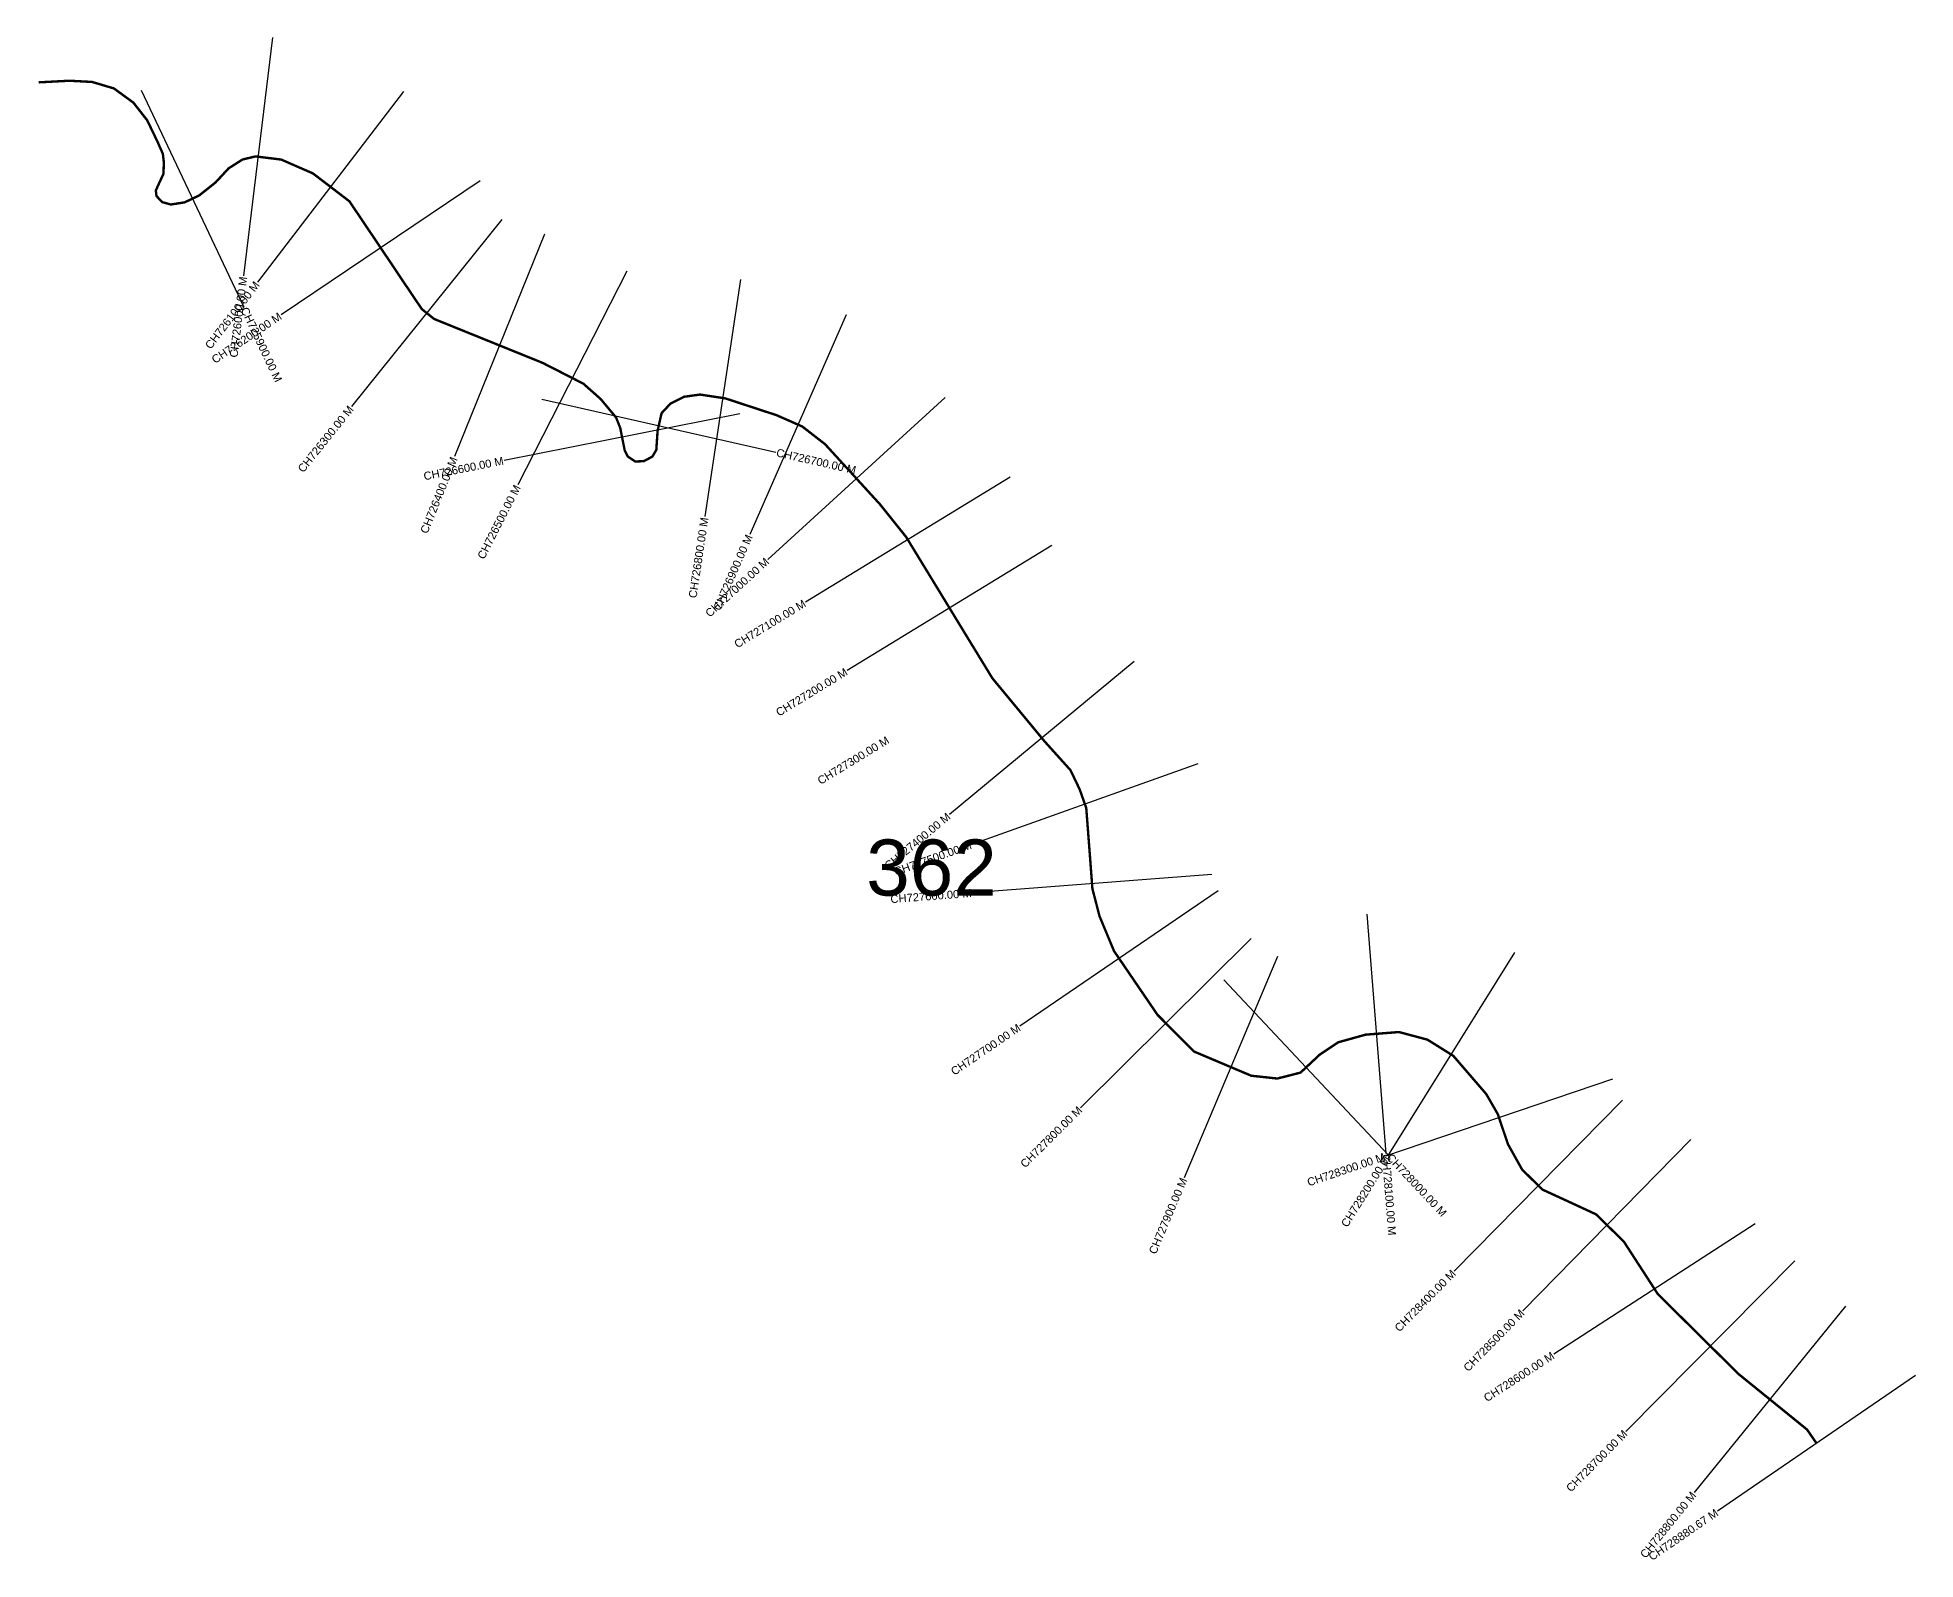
# Model space of a CAD drawing. Header units: feet. Extents: x 355891 to 361265, y 1738813 to 1741261.
# Drawn here: x 355891 to 358238, y 1739086 to 1740988 of the extents above; entities that cross this region are included whole.
import ezdxf
from ezdxf.enums import TextEntityAlignment as Align

# ---------------------------------------------------------------- set-up
doc = ezdxf.new("R2010")
doc.units = ezdxf.units.FT
doc.header["$MEASUREMENT"] = 0
for name, color, linetype in [('CS', 134, 'Continuous'), ('CSMark', 6, 'Continuous'), ('NATURALLY PROTECTED', 3, 'Continuous')]:
    doc.layers.add(name, color=color, linetype=linetype)
doc.styles.get("Standard").update_dxf_attribs({"font": 'arial.ttf'})

msp = doc.modelspace()

# ---------------------------------------------------------------- linework, layer by layer
at = {"layer": 'CS'}
for p, q in [((356184.4, 1740988.3), (356148.1, 1740690.5)), ((356020, 1740922.5), (356148.4, 1740651.4)), ((356347.9, 1740920.9), (356165.6, 1740682.6)), ((356444.1, 1740809), (356195.1, 1740641.8)), ((356470.9, 1740761), (356283.2, 1740527)), ((356524.3, 1740742.6), (356411.8, 1740464.5)), ((356627.4, 1740696.3), (356491, 1740429.1)), ((356769.4, 1740686.1), (356724.6, 1740389.5)), ((356901.5, 1740641.9), (356780.8, 1740367.2)), ((357025, 1740538.4), (356803.4, 1740336)), ((356768.4, 1740518.2), (356474.1, 1740459.8)), ((356520.9, 1740536.5), (356813.5, 1740470.1)), ((357106.5, 1740438.9), (356850.4, 1740282.6)), ((357158.6, 1740353.5), (356902.5, 1740197.3)), ((357261.6, 1740208.3), (357030.5, 1740017.1)), ((357341.2, 1740080.4), (357058.5, 1739979.8)), ((357358.3, 1739942.1), (357059.2, 1739919.2)), ((357366.4, 1739922), (357118.7, 1739752.8)), ((357552.3, 1739892.7), (357575.9, 1739593.7)), ((357407.5, 1739862.2), (357194.5, 1739650.8)), ((357440.7, 1739839.8), (357323.9, 1739563.4)), ((357736.9, 1739844.7), (357578, 1739590.3)), ((357373.7, 1739810.6), (357579.1, 1739591.9)), ((357859.4, 1739686.7), (357575.4, 1739590.2)), ((357872, 1739660.3), (357661.5, 1739446.6)), ((357957.4, 1739611.2), (357747.4, 1739397)), ((358037.7, 1739505.9), (357786, 1739342.7)), ((358087.1, 1739459.6), (357876.1, 1739246.3)), ((358150.5, 1739402.8), (357961.6, 1739169.8)), ((358238, 1739316.3), (357990.6, 1739146.6))]:
    msp.add_line(p, q, dxfattribs=at)
at = {"layer": 'NATURALLY PROTECTED', "const_width": 3, "flags": 128}
msp.add_lwpolyline([(355892.2, 1740932.3), (355930.3, 1740934.3), (355958.8, 1740932.8), (355986.1, 1740924.7), (356010.5, 1740906.9), (356027.7, 1740884.9), (356040.7, 1740857.9), (356047.3, 1740842.9), (356048.5, 1740832.5), (356048.1, 1740818), (356042.6, 1740806.2), (356038.5, 1740797.2), (356039.3, 1740790.2), (356046.5, 1740782.6), (356057.3, 1740779.6), (356074.5, 1740782.3), (356092.8, 1740791), (356113.3, 1740807.3), (356129.5, 1740824.8), (356146.9, 1740835.9), (356163.1, 1740839.7), (356195.2, 1740835.8), (356235, 1740818.4), (356280.5, 1740783.6), (356320.5, 1740724.1), (356350.8, 1740678.9), (356371, 1740648.9), (356386.3, 1740636.6), (356522, 1740581.7), (356572.9, 1740555.7), (356594.6, 1740536.5), (356613.8, 1740513.4), (356619, 1740500.4), (356624.6, 1740472.3), (356628.3, 1740464.7), (356637.7, 1740458.5), (356648.4, 1740458.8), (356659.1, 1740464.5), (356664.1, 1740472.9), (356665.7, 1740496.8), (356670.7, 1740518.9), (356681.9, 1740530.9), (356699.2, 1740539.4), (356718.8, 1740542.1), (356750.4, 1740537.3), (356814.4, 1740516.3), (356846.5, 1740502.2), (356875, 1740480.1), (356913.3, 1740438.2), (356943.9, 1740404.7), (356976.4, 1740364.1), (357013.1, 1740304), (357049.8, 1740243.8), (357084.2, 1740187.5), (357115.5, 1740149.7), (357149.4, 1740108.7), (357181.8, 1740072.7), (357193.3, 1740048.7), (357201.5, 1740025.4), (357205.9, 1739968.3), (357209.2, 1739924.6), (357218.1, 1739890.2), (357236.2, 1739846.7), (357290.6, 1739766.9), (357336.1, 1739721.1), (357381.3, 1739702), (357407.8, 1739690.8), (357440.4, 1739687.3), (357469.4, 1739694.7), (357493.6, 1739717.4), (357516.5, 1739732.6), (357550.6, 1739742.1), (357592.4, 1739745.4), (357628, 1739735.9), (357660.3, 1739715.7), (357701.5, 1739667.9), (357715.9, 1739642.9), (357728.7, 1739605.1), (357746.3, 1739573.6), (357771.6, 1739548.6), (357811.3, 1739530.3), (357838.7, 1739517.6), (357873.5, 1739483.5), (357916, 1739417.9), (358017, 1739317.9), (358073.3, 1739272.3), (358102.5, 1739248.6), (358114.3, 1739231.5)], dxfattribs=at)

# ---------------------------------------------------------------- texts
at = {"insert": (356926.5, 1739986), "char_height": 70, "attachment_point": 1}
msp.add_mtext_dynamic_manual_height_columns('362', width=95.172, gutter_width=1, heights=[0], dxfattribs=at)
at = {"layer": 'CSMark'}
for s, rotation, p in [('CH726100.00 M', 52.5743, (356165, 1740681.8)), ('CH726000.00 M', 83.0354, (356147.9, 1740689.5)), ('CH726200.00 M', 33.8806, (356194.2, 1740641.2)), ('CH726300.00 M', 51.2656, (356282.6, 1740526.2)), ('CH726400.00 M', 67.9685, (356411.4, 1740463.5)), ('CH726600.00 M', 11.2273, (356473.1, 1740459.6)), ('CH726500.00 M', 62.9666, (356490.6, 1740428.2)), ('CH726800.00 M', 81.4122, (356724.5, 1740388.5)), ('CH726900.00 M', 66.2741, (356780.4, 1740366.3)), ('CH727000.00 M', 42.4101, (356802.7, 1740335.4)), ('CH727100.00 M', 31.3822, (356849.6, 1740282.1)), ('CH727200.00 M', 31.3822, (356901.7, 1740196.7)), ('CH727300.00 M', 31.3822, (356953.7, 1740111.4)), ('CH727400.00 M', 39.598, (357029.7, 1740016.5)), ('CH727500.00 M', 19.5778, (357057.6, 1739979.5)), ('CH727600.00 M', 4.3646, (357058.2, 1739919.2)), ('CH727700.00 M', 34.3278, (357117.8, 1739752.2)), ('CH727800.00 M', 44.7826, (357193.8, 1739650.1)), ('CH728300.00 M', 18.7755, (357574.4, 1739589.9)), ('CH728200.00 M', 58.0063, (357577.5, 1739589.4)), ('CH727900.00 M', 67.0921, (357323.5, 1739562.5)), ('CH728400.00 M', 45.4304, (357660.8, 1739445.9)), ('CH728500.00 M', 45.5636, (357746.7, 1739396.3)), ('CH728600.00 M', 32.9564, (357785.1, 1739342.2)), ('CH728700.00 M', 45.3086, (357875.4, 1739245.6)), ('CH728800.00 M', 50.9649, (357960.9, 1739169)), ('CH728880.67 M', 34.4588, (357989.8, 1739146))]:
    msp.add_text(s, height=10, rotation=rotation, dxfattribs=at).set_placement(p, align=Align.MIDDLE_RIGHT)
for s, rotation, p in [('CH725900.00 M', 295.3401, (356148.8, 1740650.5)), ('CH726700.00 M', 347.2166, (356814.4, 1740469.9)), ('CH728100.00 M', 274.5117, (357576, 1739592.7)), ('CH728000.00 M', 313.197, (357579.8, 1739591.2))]:
    msp.add_text(s, height=10, rotation=rotation, dxfattribs=at).set_placement(p, align=Align.MIDDLE_LEFT)

doc.saveas('drawing.dxf')
